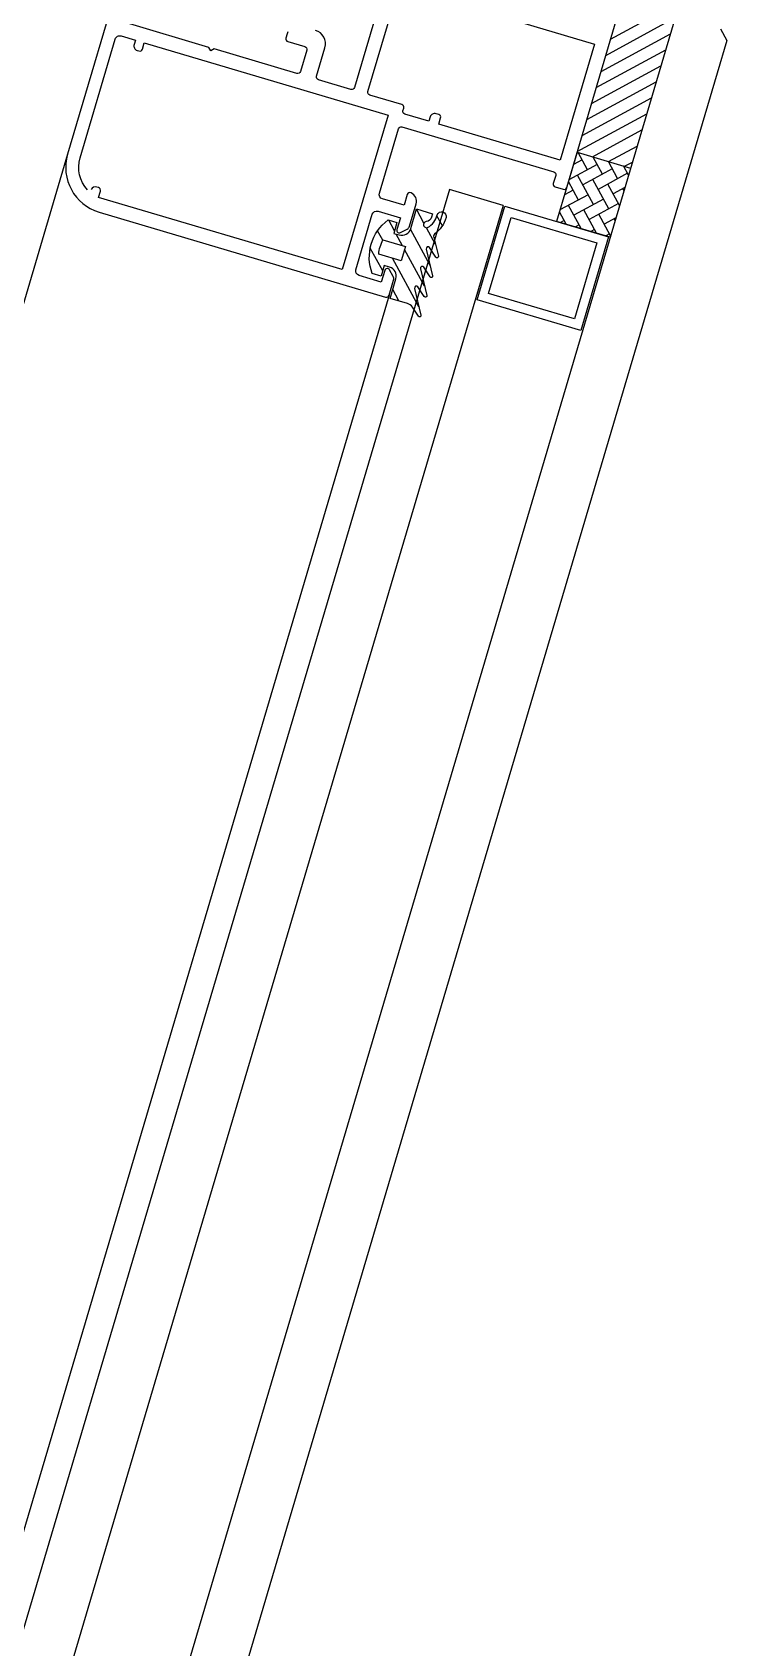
# Model space of a CAD drawing. Header units: millimetres. Extents: x 62878 to 70819, y -67946 to -61850.
# Drawn here: x 67807.5 to 67814.96, y -66188.54 to -66171.2 of the extents above; entities that cross this region are included whole.
import ezdxf

# ---------------------------------------------------------------- set-up
doc = ezdxf.new("R2010")
doc.units = ezdxf.units.MM
doc.layers.add('DOGRAMA', color=171, linetype='Continuous', lineweight=0)

msp = doc.modelspace()

# ---------------------------------------------------------------- hatches: boundary and pattern name
at = {"layer": 'DOGRAMA', "lineweight": -2}
h = msp.add_hatch(dxfattribs=at)
h.set_pattern_fill('ANSI31', color=256, scale=0.03999999999999999, angle=73.50578493834035, style=0)
h.set_pattern_definition([(208.5057849383403, (67838.12136285071, -66041.25058908737), (-0.06061043106111653, 0.1116036542707525), [])])
h.paths.add_polyline_path([(67813.45649101042, -66172.23469485868, 0.4142135623420975), (67813.43793043899, -66172.20051876779), (67813.80773433065, -66170.95161871905, 0.1532309010706403), (67814.41143522767, -66171.0260849994), (67814.00543172284, -66172.39723821987)])
h.paths.add_polyline_path([(67813.35161291064, -66172.49202993851), (67813.42231491958, -66172.25325543011, 0.4142135623575963), (67813.45649101042, -66172.23469485868), (67814.00543172284, -66172.39723821987), (67813.92692195417, -66172.66238105942)])
h = msp.add_hatch(dxfattribs=at)
h.set_pattern_fill('AR-HBONE', color=256, scale=0.03, angle=73.50578493834035, style=0)
h.set_pattern_definition([(118.5057849383402, (67777.61549138332, -66167.02087383176), (-0.1627219703923171, 0.04818257311146708), [0.3599999999999998, -0.1199999999999999]), (208.5057849383403, (67777.55822168465, -66166.91542156001), (-0.1627219703923171, 0.04818257311146708), [0.36, -0.12])])
h.paths.add_polyline_path([(67813.20298785144, -66172.99396582371), (67813.13200821768, -66173.23367792518), (67813.70731726121, -66173.40402904608), (67813.92692195417, -66172.66238105942), (67813.35161291064, -66172.49202993851)])
h = msp.add_hatch(dxfattribs=at)
h.set_pattern_fill('ANSI31', color=256, scale=0.05, angle=73.50578493834035, style=0)
h.set_pattern_definition([(118.5057849383402, (67769.91463921414, -66271.59803106532), (-0.1395045678384407, -0.07576303882639554), [])])
edge = h.paths.add_edge_path(flags=16)
edge.add_arc((67811.62001652578, -66173.6203058132), 0.3999999999797345, 151.9688259096027, 175.0427439756093, ccw=False)
edge.add_line((67811.26693971493, -66173.43232505453), (67811.5084912318, -66173.50384934589))
edge.add_line((67811.5084912318, -66173.50384934589), (67811.4630642662, -66173.65726509085))
edge.add_line((67811.4630642662, -66173.65726509085), (67811.22151274937, -66173.58574079948))
edge = h.paths.add_edge_path()
edge.add_arc((67811.62001652585, -66173.62030581322), 0.5000000000139102, 126.6358872938001, 200.3756825848486, ccw=False)
edge.add_line((67811.32165272391, -66173.2190838775), (67811.41753756456, -66173.247475731))
edge.add_line((67811.41753756456, -66173.247475731), (67811.38346734032, -66173.36253753971))
edge.add_line((67811.38346734032, -66173.36253753971), (67811.44099824471, -66173.37957265183))
edge.add_arc((67811.46939009817, -66173.28368781126), 0.09999999997035437, 253.5057849512418, 343.5057849592363)
edge.add_line((67811.56527493874, -66173.3120796647), (67811.62773701642, -66173.1011330154))
edge.add_line((67811.62773701642, -66173.1011330154), (67811.80032972948, -66173.15223835166))
edge.add_line((67811.80032972948, -66173.15223835166), (67811.78912079768, -66173.1900931061))
edge.add_arc((67811.72679565127, -66173.17163840131), 0.0650000000310321, 275.09644942517195, 343.5057849302579, ccw=False)
edge.add_arc((67811.73547365476, -66173.26894162396), 0.0326894307303511, 95.09644946114241, 288.9360640781679)
edge.add_arc((67811.65379798133, -66173.12326094748), 0.1992591642597756, 297.5895634117962, 347.8554705693879)
edge.add_arc((67811.89617478466, -66173.18064759464), 0.05002797727193977, -15.522056423503273, 161.9911798808004, ccw=False)
edge.add_arc((67811.63287391225, -66173.10733406966), 0.3233450412307959, 305.12012204782786, 344.4464322032648, ccw=False)
edge.add_arc((67811.83039775566, -66173.38817236587), 0.01999999999167193, 125.1201219804374, 193.5057848931979)
edge.add_line((67811.81095082876, -66173.39284323664), (67811.86233935921, -66173.60679670307))
edge.add_arc((67811.84775416406, -66173.61029985617), 0.01499999997648678, -146.494215060672, 13.505785010497675, ccw=False)
edge.add_line((67811.83524671273, -66173.6185801738), (67811.76727986691, -66173.51591599427))
edge.add_arc((67811.7506032651, -66173.5269564178), 0.01999999999044617, 33.50578493965019, 193.5057849434693)
edge.add_line((67811.73115633821, -66173.53162728858), (67811.79987728156, -66173.81774335237))
edge.add_arc((67811.7852920864, -66173.82124650547), 0.01499999999063629, -146.49421504500788, 13.505784997516287, ccw=False)
edge.add_line((67811.77278463505, -66173.82952682312), (67811.70481778923, -66173.72686264357))
edge.add_arc((67811.6881411874, -66173.7379030671), 0.02000000000258, 33.50578491663744, 193.5057849337332)
edge.add_line((67811.6686942605, -66173.74257393788), (67811.73741520388, -66174.02869000167))
edge.add_arc((67811.7228300087, -66174.03219315475), 0.01500000000138728, -146.49421498299608, 13.505784930487891, ccw=False)
edge.add_line((67811.71032255734, -66174.04047347243), (67811.64235571155, -66173.93780929288))
edge.add_arc((67811.62567910974, -66173.94884971643), 0.01999999999847914, 33.50578497441104, 193.5057849840046)
edge.add_line((67811.60623218285, -66173.95352058722), (67811.6749531262, -66174.23963665098))
edge.add_arc((67811.66036793104, -66174.24313980408), 0.01499999999063629, -146.49421504500788, 13.505784997516287, ccw=False)
edge.add_line((67811.64786047969, -66174.25142012173), (67811.58444554266, -66174.15563161766))
edge.add_arc((67811.50106253363, -66174.21083373536), 0.09999999996419594, 33.50578496510925, 73.50578496723084)
edge.add_line((67811.52945438706, -66174.11494889478), (67811.34381848157, -66174.05998142133))
edge.add_line((67811.34381848157, -66174.05998142133), (67811.40628055925, -66173.849034772))
edge.add_arc((67811.31039571864, -66173.82064291855), 0.1000000000122136, 343.5057849583434, 433.5057849503489)
edge.add_line((67811.33878757211, -66173.72475807794), (67811.28125666777, -66173.70772296585))
edge.add_line((67811.28125666777, -66173.70772296585), (67811.2471864436, -66173.82278477456))
edge.add_line((67811.2471864436, -66173.82278477456), (67811.15130160301, -66173.79439292107))

# ---------------------------------------------------------------- linework, layer by layer
for p, q in [((67814.41143522767, -66171.0260849994), (67801.60361780462, -66214.28058871136)), ((67814.95835241774, -66171.29232096087), (67802.1789268482, -66214.45093983228)), ((67814.89085943066, -66171.1680442668), (67814.95835241774, -66171.29232096087)), ((67807.8805077427, -66172.51302352732), (67796.00394311394, -66212.62250446784)), ((67813.35161291064, -66172.49202993851), (67813.13200821768, -66173.23367792518)), ((67813.35161291064, -66172.49202993851), (67813.92692195417, -66172.66238105942)), ((67813.35161291064, -66172.49202993851), (67813.92692195417, -66172.66238105942)), ((67811.98139013058, -66172.89297568337), (67799.87769067395, -66213.76953534863)), ((67812.55669917414, -66173.06332680427), (67811.98139013058, -66172.89297568337)), ((67812.55669917414, -66173.06332680427), (67800.4529997175, -66213.93988646954)), ((67813.70731726121, -66173.40402904608), (67813.13200821768, -66173.23367792518)), ((67811.33315906947, -66174.02553759846), (67799.59003615216, -66213.6843597882))]:
    msp.add_line(p, q, dxfattribs=at)
at = {"layer": 'DOGRAMA', "lineweight": -2, "ltscale": 0.5}
for points in [[(67811.4769855068, -66170.05289188608), (67810.96025377336, -66171.79799598489, -0.4142135623730951), (67810.92297076518, -66171.81824388103), (67810.57299109697, -66171.71461361581, -0.4142135623730951), (67810.55274320082, -66171.67733060759), (67810.643597132, -66171.37049911768, 0.4142135623730951), (67810.54235765131, -66171.18408407655)], [(67808.52784200214, -66170.32684916176), (67807.8805077427, -66172.51302352732, 0.4142135623730951), (67808.21797267819, -66173.13440699769), (67811.29587606131, -66174.04578549459, 0.4142135623730951), (67811.33315906947, -66174.02553759846), (67811.38122363828, -66173.8632141518, 0.1991096956269791), (67811.3772130293, -66173.82515945414), (67811.33869478157, -66173.75423474482, 0.6680969080520953), (67811.28672320984, -66173.75970412607), (67811.24932829963, -66173.8859940496), (67811.00961619816, -66173.8150144159, -0.4142135623730951), (67810.97586970459, -66173.75287606886), (67811.15189919615, -66173.15839005719, -0.4142135623730951), (67811.21403754322, -66173.12464356364), (67811.45374964476, -66173.19562319735), (67811.41635189531, -66173.32192270938, 0.6680969080520438), (67811.45696672567, -66173.35480726433), (67811.52789143492, -66173.31628901661, 0.1989616347782854), (67811.55197792352, -66173.28654354352), (67811.6229603964, -66173.04682185355, 0.3728392455561729), (67811.56887345537, -66172.9275865451, 0.4568501953068724), (67811.52756846379, -66172.94632261181), (67811.49349823961, -66173.06138442052), (67811.26337462218, -66172.99324397215, -0.4142135623730951), (67811.22962812858, -66172.93110562512), (67811.4340494737, -66172.24073477283, -0.4142135623730951), (67811.47133248189, -66172.22048687669), (67813.10137477206, -66172.70314838595, -0.4142135623730951), (67813.12162266819, -66172.74043139417), (67813.09607000003, -66172.82672775073, 0.4142135623730951), (67813.11631789614, -66172.86401075893), (67813.20261425269, -66172.88956342709, 0.4142135623730951), (67813.23989726092, -66172.86931553094), (67813.82760862805, -66170.88449933066, 0.4142135623730951)], [(67810.24548824417, -66171.20047172741), (67810.23980987348, -66171.2196486955), (67810.22561394674, -66171.26759111581, 0.4142135623730951), (67810.24586184291, -66171.30487412403), (67810.42804304004, -66171.35881864568, -0.4142135623730951), (67810.44829093615, -66171.39610165387), (67810.38015048778, -66171.62622527132, -0.4142135623730951), (67810.34286747957, -66171.64647316745), (67809.45593270408, -66171.38384852272), (67809.41864969587, -66171.40409641883), (67809.3984017997, -66171.36681341061), (67808.51146702419, -66171.10418876588, -0.4142135623730951)], [(67808.09350321206, -66172.89708965119, -0.2621398995659221), (67808.0147465195, -66172.55277212222), (67808.39235817088, -66171.2775037423, -0.4142135623730951), (67808.45449651791, -66171.24375724874), (67808.60791226284, -66171.28918421433), (67808.59371633612, -66171.33712663462, 0.4142135623730951), (67808.62746282967, -66171.39926498165), (67808.64663979773, -66171.40494335236, 0.4142135623730951), (67808.683922806, -66171.38469545622), (67808.70379710346, -66171.31757606783), (67811.32145325164, -66172.09267366795), (67810.83027418636, -66173.75148141025), (67808.21261803815, -66172.97638381008), (67808.23249233558, -66172.90926442166, 0.4142135623730951), (67808.21224443946, -66172.87198141344), (67808.19306747131, -66172.86630304274, 0.3618128521052944), (67808.13429395968, -66172.89159951592)]]:
    msp.add_lwpolyline(points, format="xyb", dxfattribs=at)
at = {"layer": 'DOGRAMA', "linetype": 'ByBlock', "lineweight": -2}
msp.add_lwpolyline([(67812.23494908231, -66170.94479503004), (67813.53898291432, -66171.33092423741), (67813.1698888191, -66172.57742716516), (67811.86585498697, -66172.19129795775), (67811.88572928446, -66172.12417856934, 0.4142135623730951), (67811.86548138829, -66172.08689556112), (67811.83671593611, -66172.07837800507, 0.4142135623730951), (67811.7745775891, -66172.11212449863), (67811.76038166235, -66172.16006691892), (67811.50149259271, -66172.08340891452, -0.4142135623730951), (67811.48124469662, -66172.0461259063), (67811.48976225269, -66172.01736045412, 0.4142135623730951), (67811.46951435652, -66171.9800774459), (67811.1243289304, -66171.87786677334, -0.4142135623730951), (67811.10408103428, -66171.84058376512), (67811.46465757352, -66170.62284628958, -0.4142135623730951)], format="xyb", dxfattribs=at)
at = {"layer": 'DOGRAMA', "lineweight": -2}
for points in [[(67811.15130160301, -66173.79439292107, -0.3333333333332296), (67811.32165272391, -66173.2190838775), (67811.41753756456, -66173.247475731), (67811.38346734032, -66173.36253753971), (67811.44099824471, -66173.37957265183, 0.4142135623730951), (67811.56527493874, -66173.3120796647), (67811.62773701642, -66173.1011330154), (67811.80032972948, -66173.15223835166), (67811.78912079768, -66173.1900931061, -0.3076847592325949), (67811.7325697685, -66173.23638142853, 1.128701775595035), (67811.74608179525, -66173.29986194473, 0.2229122392588673), (67811.84859773128, -66173.16518077526, -0.9785310008372164), (67811.94437811684, -66173.19403554725, -0.1732976222504512), (67811.81889190474, -66173.37181341132, 0.3075716929246892), (67811.81095082876, -66173.39284323664), (67811.86233935921, -66173.60679670307, -0.8390996311771624), (67811.83524671273, -66173.6185801738), (67811.76727986691, -66173.51591599427, 0.8390996311772869), (67811.73115633821, -66173.53162728858), (67811.79987728156, -66173.81774335237, -0.8390996311771624), (67811.77278463505, -66173.82952682312), (67811.70481778923, -66173.72686264357, 0.839099631177325), (67811.6686942605, -66173.74257393788), (67811.73741520388, -66174.02869000167, -0.8390996311769768), (67811.71032255734, -66174.04047347243), (67811.64235571155, -66173.93780929288, 0.8390996311770358), (67811.60623218285, -66173.95352058722), (67811.6749531262, -66174.23963665098, -0.8390996311781366), (67811.64786047969, -66174.25142012173), (67811.58444554266, -66174.15563161766, 0.1763269807084491), (67811.52945438706, -66174.11494889478), (67811.34381848157, -66174.05998142133), (67811.40628055925, -66173.849034772, 0.4142135623728453), (67811.33878757211, -66173.72475807794), (67811.28125666777, -66173.70772296585), (67811.2471864436, -66173.82278477456)], [(67811.22151274937, -66173.58574079948, -0.1010205144335734), (67811.26693971493, -66173.43232505453), (67811.5084912318, -66173.50384934589), (67811.4630642662, -66173.65726509085)], [(67811.22151274937, -66173.58574079948, -0.1010205144335734), (67811.26693971493, -66173.43232505453), (67811.5084912318, -66173.50384934589), (67811.4630642662, -66173.65726509085)]]:
    msp.add_lwpolyline(points, format="xyb", close=True, dxfattribs=at)
for points in [[(67813.68814029312, -66173.3983506754), (67813.39002583153, -66174.40514150161), (67812.27776168063, -66174.07579600117), (67812.57587614223, -66173.06900517496)], [(67813.56386359905, -66173.4658436625), (67813.32253284444, -66174.28086480753), (67812.40203837471, -66174.00830301408), (67812.64336912934, -66173.19328186903)]]:
    msp.add_lwpolyline(points, close=True, dxfattribs=at)

doc.saveas('drawing.dxf')
